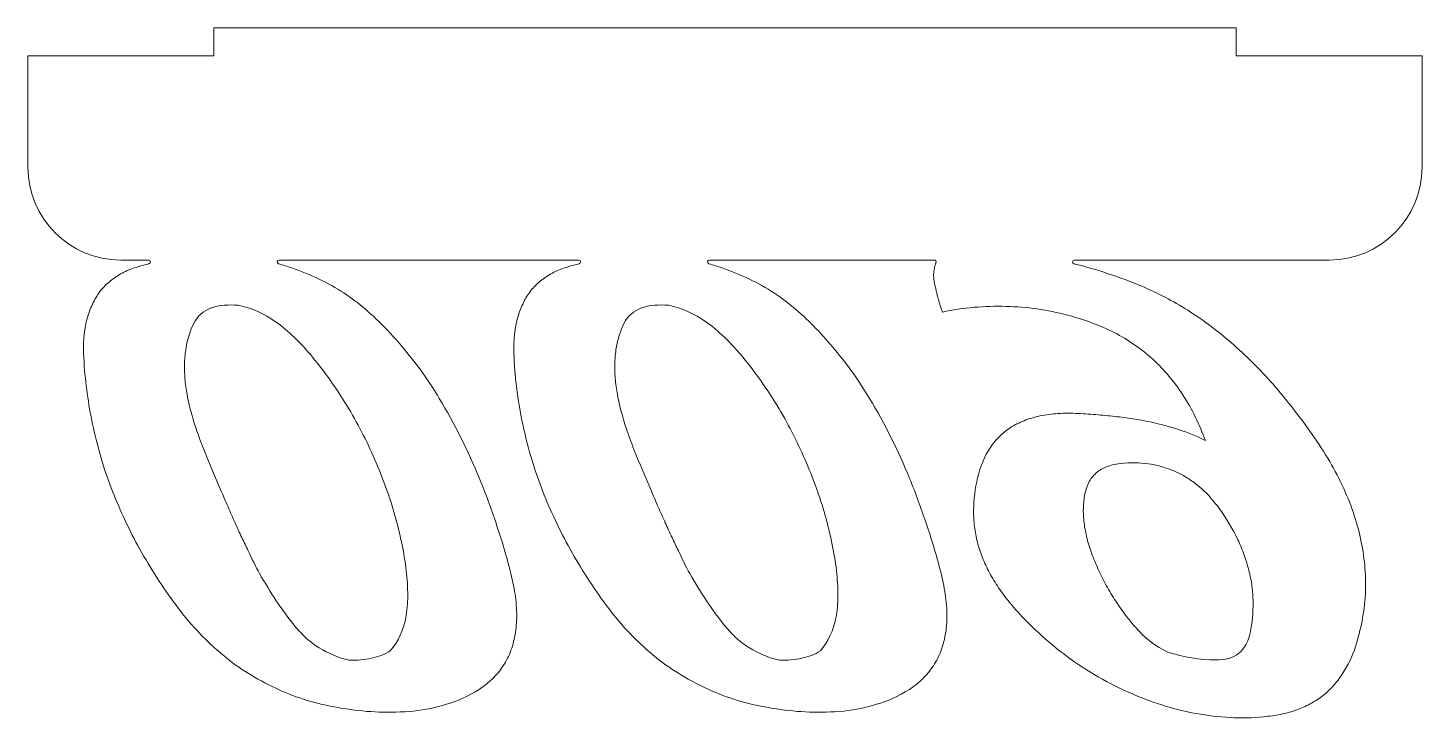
# Model space of a CAD drawing. Header units: millimetres. Extents: x 0 to 150, y -71 to 3.
import ezdxf

# ---------------------------------------------------------------- set-up
doc = ezdxf.new("R2010")
doc.units = ezdxf.units.MM

msp = doc.modelspace()

# ---------------------------------------------------------------- linework, layer by layer
at = {"color": 7, "linetype": 'Continuous', "lineweight": 15}
for p, q in [((20, 0), (20, 3)), ((20, 3), (130, 3)), ((130, 3), (130, 0)), ((0, -12), (0, 0)), ((0, 0), (20, 0)), ((130, 0), (150, 0)), ((150, 0), (150, -12)), ((12.98, -22), (10, -22)), ((59.27, -22), (27.02, -22)), ((97.52, -22), (73.31, -22)), ((140, -22), (112.58, -22))]:
    msp.add_line(p, q, dxfattribs=at)
for centre, radius, start, end in [((10, -12), 10, 180, 270), ((140, -12), 10, 270, 0), ((12.98, -22.2), 0.2, 284.2286, 90), ((27.02, -22.2), 0.2, 90, 253.5953), ((59.27, -22.2), 0.2, 284.2286, 90), ((73.31, -22.2), 0.2, 90, 253.5953), ((97.52, -22.2), 0.2, 336.8924, 90), ((112.58, -22.2), 0.2, 90, 255.8857)]:
    msp.add_arc(centre, radius, start, end, dxfattribs=at)
for points, knots in [([(6.07, -33.46), (5.98, -32.15), (5.91, -30.23), (6.46, -27.86), (7.07, -26.39), (7.9, -25.11), (9.01, -24.09), (10.31, -23.24), (11.71, -22.75), (12.63, -22.5), (13.03, -22.39)], [0.3857136, 0.3857136, 0.3857136, 0.3857136, 0.5339145, 0.5975603, 0.6560382, 0.7112257, 0.766394, 0.8234138, 0.8843257, 0.9306052, 0.9306052, 0.9306052, 0.9306052]), ([(26.97, -22.39), (27.44, -22.53), (28.93, -23.01), (31.32, -23.98), (34, -25.47), (36.38, -27.28), (38.55, -29.35), (41.3, -32.47), (43.17, -35.04), (44.26, -36.9)], [0.0598753, 0.0598753, 0.0598753, 0.0598753, 0.1196549, 0.2471354, 0.3681256, 0.486365, 0.6045889, 0.7268429, 0.9847025, 0.9847025, 0.9847025, 0.9847025]), ([(52.36, -33.46), (52.27, -32.15), (52.2, -30.23), (52.75, -27.86), (53.35, -26.39), (54.18, -25.11), (55.29, -24.09), (56.6, -23.24), (57.99, -22.75), (58.92, -22.5), (59.32, -22.39)], [0.3857136, 0.3857136, 0.3857136, 0.3857136, 0.5339145, 0.5975603, 0.6560382, 0.7112257, 0.766394, 0.8234138, 0.8843257, 0.9306052, 0.9306052, 0.9306052, 0.9306052]), ([(73.25, -22.39), (73.73, -22.53), (75.22, -23.01), (77.61, -23.98), (80.29, -25.47), (82.67, -27.28), (84.84, -29.35), (87.59, -32.47), (89.46, -35.04), (90.55, -36.9)], [0.0598753, 0.0598753, 0.0598753, 0.0598753, 0.1196549, 0.2471354, 0.3681256, 0.486365, 0.6045889, 0.7268429, 0.9847025, 0.9847025, 0.9847025, 0.9847025]), ([(119.83, -24.82), (121.55, -25.54), (124.06, -26.86), (127.21, -29.03), (129.54, -30.92), (131.81, -33.04), (134.02, -35.38), (136.14, -37.99), (138.21, -40.74), (140.07, -43.62), (141.6, -46.53), (142.74, -49.43), (143.51, -52.31), (143.91, -55.18), (143.98, -58.98), (143.4, -61.79), (142.84, -63.6)], [0, 0, 0, 0, 0.114315, 0.173599, 0.234794, 0.298229, 0.3642, 0.432715, 0.504519, 0.575797, 0.64257, 0.706191, 0.767062, 0.825646, 0.883285, 1, 1, 1, 1]), ([(17.88, -28.77), (18.23, -28.03), (19.73, -26.82), (21.65, -26.8), (22.63, -26.87)], [0, 0, 0, 0, 0.446154, 1, 1, 1, 1]), ([(22.63, -26.87), (24.08, -27.15), (26.24, -28.17), (28.77, -30.34), (30.72, -32.49), (32.59, -34.98), (34.35, -37.65), (35.94, -40.48), (37.34, -43.43), (38.53, -46.45), (39.53, -49.46), (40.24, -52.45), (40.75, -55.34), (40.92, -58.04), (40.72, -61.07), (39.84, -63.06), (38.99, -64.07)], [0, 0, 0, 0, 0.099523, 0.157976, 0.224341, 0.295662, 0.367825, 0.440561, 0.514606, 0.588508, 0.65979, 0.72866, 0.796042, 0.857776, 0.911265, 1, 1, 1, 1]), ([(64.16, -28.77), (64.52, -28.03), (66.02, -26.82), (67.93, -26.8), (68.91, -26.87)], [0, 0, 0, 0, 0.446154, 1, 1, 1, 1]), ([(68.91, -26.87), (70.37, -27.15), (72.53, -28.17), (75.06, -30.34), (77.01, -32.49), (78.87, -34.98), (80.64, -37.65), (82.23, -40.48), (83.62, -43.43), (84.82, -46.45), (85.81, -49.46), (86.53, -52.45), (87.03, -55.34), (87.2, -58.04), (87, -61.07), (86.13, -63.06), (85.27, -64.07)], [0, 0, 0, 0, 0.099523, 0.157976, 0.224341, 0.295662, 0.367825, 0.440561, 0.514606, 0.588508, 0.65979, 0.72866, 0.796042, 0.857776, 0.911265, 1, 1, 1, 1]), ([(111.84, -27.93), (109.69, -27.35), (105.18, -26.74), (100.64, -27.12), (98.39, -27.6)], [0, 0, 0, 0, 0.491376, 1, 1, 1, 1]), ([(126.69, -41.44), (126.05, -39.75), (124.93, -37.3), (122.81, -34.48), (121.06, -32.63), (119.07, -31.07), (116.09, -29.26), (113.57, -28.4), (111.84, -27.93)], [0, 0, 0, 0, 0.258836, 0.382068, 0.502061, 0.622166, 0.743024, 1, 1, 1, 1]), ([(24.93, -55.76), (24.48, -54.97), (23.88, -53.65), (22.99, -51.83), (22.27, -50.25), (21.51, -48.53), (20.71, -46.66), (19.85, -44.67), (18.98, -42.58), (18.19, -40.48), (17.55, -38.45), (17.11, -36.55), (16.87, -34.75), (16.82, -33.07), (17.02, -31.05), (17.44, -29.62), (17.88, -28.77)], [0, 0, 0, 0, 0.095871, 0.150957, 0.21155, 0.277044, 0.347448, 0.42366, 0.503899, 0.583776, 0.657815, 0.725493, 0.787949, 0.846481, 0.90051, 1, 1, 1, 1]), ([(71.22, -55.76), (70.76, -54.97), (70.16, -53.65), (69.27, -51.83), (68.56, -50.25), (67.79, -48.53), (66.99, -46.66), (66.14, -44.67), (65.26, -42.58), (64.47, -40.48), (63.84, -38.45), (63.4, -36.55), (63.16, -34.75), (63.11, -33.07), (63.31, -31.05), (63.73, -29.62), (64.16, -28.77)], [0, 0, 0, 0, 0.095871, 0.150957, 0.21155, 0.277044, 0.347448, 0.42366, 0.503899, 0.583776, 0.657815, 0.725493, 0.787949, 0.846481, 0.90051, 1, 1, 1, 1]), ([(39.12, -70.68), (36.76, -70.71), (33.28, -70.32), (28.85, -69.1), (25.82, -67.75), (22.94, -66.11), (20.3, -64.02), (17.82, -61.6), (15.63, -58.81), (13.62, -55.84), (11.81, -52.8), (10.27, -49.69), (8.92, -46.56), (7.85, -43.35), (6.73, -39.02), (6.24, -35.69), (6.07, -33.46)], [0, 0, 0, 0, 0.129275, 0.190441, 0.250316, 0.310546, 0.37152, 0.434042, 0.499465, 0.565421, 0.629989, 0.692968, 0.754949, 0.816619, 0.877754, 1, 1, 1, 1]), ([(85.41, -70.68), (83.04, -70.71), (79.56, -70.32), (75.14, -69.1), (72.11, -67.75), (69.23, -66.11), (66.58, -64.02), (64.11, -61.6), (61.91, -58.81), (59.9, -55.84), (58.1, -52.8), (56.56, -49.69), (55.2, -46.56), (54.14, -43.35), (53.01, -39.02), (52.52, -35.69), (52.36, -33.46)], [0, 0, 0, 0, 0.129275, 0.190441, 0.250316, 0.310546, 0.37152, 0.434042, 0.499465, 0.565421, 0.629989, 0.692968, 0.754949, 0.816619, 0.877754, 1, 1, 1, 1]), ([(44.26, -36.9), (45.93, -39.65), (48.13, -44.08), (50.43, -50.38), (51.71, -54.55), (52.46, -57.89), (52.65, -60.22), (52.48, -62.34), (51.97, -64.24), (51.06, -65.92), (49.32, -67.9), (47.52, -68.89), (46.26, -69.41)], [0, 0, 0, 0, 0.261485, 0.400419, 0.545219, 0.615549, 0.678234, 0.734584, 0.787407, 0.837418, 0.888094, 1, 1, 1, 1]), ([(90.55, -36.9), (92.22, -39.65), (94.41, -44.08), (96.71, -50.38), (97.99, -54.55), (98.74, -57.89), (98.94, -60.22), (98.77, -62.34), (98.25, -64.24), (97.34, -65.92), (95.61, -67.9), (93.81, -68.89), (92.54, -69.41)], [0, 0, 0, 0, 0.261485, 0.400419, 0.545219, 0.615549, 0.678234, 0.734584, 0.787407, 0.837418, 0.888094, 1, 1, 1, 1]), ([(102.08, -45.87), (102.33, -44.71), (102.88, -43.01), (104.27, -41.19), (105.5, -40.1), (106.99, -39.32), (108.69, -38.78), (110.62, -38.49), (112.71, -38.48), (114.85, -38.63), (116.92, -38.82), (118.86, -39.07), (120.68, -39.4), (122.36, -39.81), (124.39, -40.41), (125.81, -40.98), (126.69, -41.44)], [0, 0, 0, 0, 0.125396, 0.181772, 0.237753, 0.295027, 0.356607, 0.423436, 0.498344, 0.574751, 0.647243, 0.715228, 0.779598, 0.839873, 0.896741, 1, 1, 1, 1]), ([(122.66, -64.21), (121.8, -63.84), (120.54, -63), (119.05, -61.45), (117.88, -59.98), (116.77, -58.34), (115.77, -56.64), (114.95, -54.88), (114.25, -53.13), (113.79, -51.39), (113.53, -49.72), (113.55, -48.14), (113.79, -46.68), (114.39, -45.37), (115.98, -43.99), (117.68, -43.85), (118.77, -43.82)], [0, 0, 0, 0, 0.103918, 0.167103, 0.238919, 0.313673, 0.387561, 0.459053, 0.529882, 0.597547, 0.659189, 0.71731, 0.772735, 0.823742, 0.874177, 1, 1, 1, 1]), ([(118.77, -43.82), (119.71, -43.82), (121.09, -43.96), (122.83, -44.5), (124.06, -45.03), (125.2, -45.74), (126.69, -46.89), (127.61, -48), (128.2, -48.77)], [0, 0, 0, 0, 0.252638, 0.372665, 0.492016, 0.613999, 0.737214, 1, 1, 1, 1]), ([(142.84, -63.6), (142.51, -64.66), (141.79, -66.14), (140.51, -67.84), (139.4, -68.9), (138.11, -69.74), (136.69, -70.41), (135.11, -70.88), (132.8, -71.25), (129.78, -71.37), (126.1, -70.98), (122.39, -70.12), (118.71, -68.74), (115.14, -66.96), (111.78, -64.77), (108.69, -62.2), (106.35, -59.79), (104.69, -57.73), (103.68, -56.11), (102.84, -54.49), (102.24, -52.82), (101.87, -51.12), (101.66, -48.79), (101.84, -47.03), (102.08, -45.87)], [0, 0, 0, 0, 0.056911, 0.083435, 0.109255, 0.135354, 0.162018, 0.189988, 0.219882, 0.281892, 0.344504, 0.409488, 0.477296, 0.546186, 0.614176, 0.682908, 0.752298, 0.786398, 0.818914, 0.850065, 0.879935, 0.909756, 0.939347, 1, 1, 1, 1]), ([(128.2, -48.77), (128.93, -49.83), (129.93, -51.45), (130.88, -53.75), (131.38, -55.43), (131.74, -57.1), (131.87, -59.36), (131.74, -61.05), (131.5, -62.16)], [0, 0, 0, 0, 0.273616, 0.400153, 0.523827, 0.643149, 0.761819, 1, 1, 1, 1]), ([(34.57, -65.07), (33.42, -64.83), (31.81, -64.15), (29.92, -62.77), (27.61, -60.19), (26.08, -57.74), (24.93, -55.76)], [0, 0, 0, 0, 0.25259, 0.375811, 0.50377, 1, 1, 1, 1]), ([(80.85, -65.07), (79.71, -64.83), (78.09, -64.15), (76.2, -62.77), (73.9, -60.19), (72.36, -57.74), (71.22, -55.76)], [0, 0, 0, 0, 0.25259, 0.375811, 0.50377, 1, 1, 1, 1]), ([(131.5, -62.16), (131.35, -62.99), (130.74, -64.22), (129.15, -64.99), (126.52, -65.15), (124.33, -64.76), (122.66, -64.21)], [0, 0, 0, 0, 0.248411, 0.362075, 0.494721, 1, 1, 1, 1]), ([(38.99, -64.07), (38.38, -64.48), (36.92, -64.99), (35.38, -65.11), (34.57, -65.07)], [0, 0, 0, 0, 0.469699, 1, 1, 1, 1]), ([(85.27, -64.07), (84.67, -64.48), (83.21, -64.99), (81.67, -65.11), (80.85, -65.07)], [0, 0, 0, 0, 0.469699, 1, 1, 1, 1]), ([(46.26, -69.41), (45.17, -69.81), (42.83, -70.52), (40.38, -70.67), (39.12, -70.68)], [0, 0, 0, 0, 0.480115, 1, 1, 1, 1]), ([(92.54, -69.41), (91.45, -69.81), (89.11, -70.52), (86.67, -70.67), (85.41, -70.68)], [0, 0, 0, 0, 0.480115, 1, 1, 1, 1])]:
    msp.add_open_spline(points, degree=3, knots=knots, dxfattribs=at)
for points, degree in [([(97.59, -24.69), (97.27, -23.52), (97.66, -22.38)], 2), ([(97.66, -22.38), (97.68, -22.33), (97.7, -22.28)], 2), ([(112.53, -22.39), (115.02, -23.02), (117.46, -23.83), (119.83, -24.82)], 3), ([(98.39, -27.6), (97.89, -26.17), (97.59, -24.69)], 2)]:
    msp.add_open_spline(points, degree=degree, dxfattribs=at)

doc.saveas('drawing.dxf')
